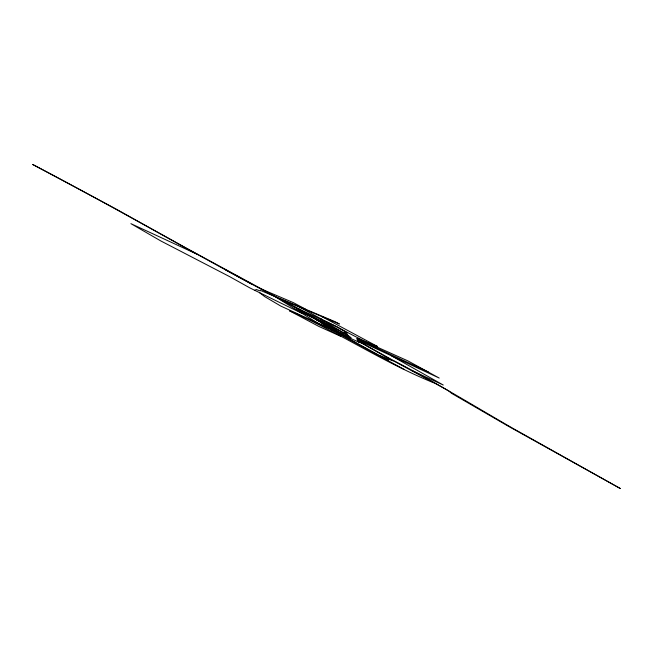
<?xml version="1.0" encoding="UTF-8"?>
<svg xmlns="http://www.w3.org/2000/svg" width="653" height="653" viewBox="0 0 653 653"><rect width="100%" height="100%" fill="white"/><g stroke="black" fill="none" stroke-linecap="round" stroke-linejoin="round"><path stroke-width="0.98" d="M197.149 254.262L130.894 223.653L160.785 240.933L229.652 276.643L249.789 287.867L254.67 290.291L256.384 289.532L260.074 290.903L260.474 290.422L275.166 296.65L330.532 326.141M356.889 338.785L358.579 338.785L407.839 360.856L439.216 378.046L359.983 341.184L356.889 338.785L428.499 372.063M337.446 332.426L379.515 355.51L394.469 361.37L441.24 386.698L448.595 390.878L451.68 393.4L508.148 426.123L620.35 488.55L512.654 428.213C472.666 405.129 433.494 381.066 392.38 359.974L366.17 345.421L359.983 341.184M384.078 358.505L388.576 360.309L379.515 355.51M433.576 382.74C383.678 362.537 338.752 332.255 289.475 310.779L318.844 326.427L340.376 336.132M293.377 306.388L337.201 327.039L347.429 333.177L344.327 332.516L351.126 337.764L317.007 322.655L275.166 296.65C193.819 253.511 114.283 207.042 32.65 164.45L115.148 208.536L185.836 247.871L276.252 296.911L335.079 321.684L339.429 324.027L279.59 298.699L297.156 308.126M321.945 316.615L377.63 346.539C357.313 339.078 339.372 327.031 319.619 318.427L348.253 335.593M260.751 288.765L293.466 302.69L306.045 309.457M320.199 320.827L322.941 322.011M315.554 322.533L359.305 342.343L357.599 340.85M317.007 322.655L280.945 306.151L264.775 296.674L259.502 292.65M411.619 370.447L443.265 385.033L391.588 355.885M310.289 316.199L322.68 321.986L345.429 334.026M297.629 308.681L298.348 309.71C313.358 317.856 328.018 326.516 343.233 334.238M363.525 343.698L357.289 340.67L392.526 360.611M295.189 309.163L312.787 317.742M315.726 319.284L320.868 321.79L318.248 320.182M326.353 324.639L331.463 327.129M327.692 325.455L332.801 327.953M329.03 326.28L334.148 328.777M254.67 290.291L301.759 313.26M330.377 327.104L335.503 329.61M252.05 284.341L225.326 269.746M308.175 314.901L315.652 318.705M358.35 341.413L361.966 343.307M404.183 369.435L330.598 329.324M299.678 307.171L322.688 319.733M298.723 308.845L304.225 312.093M325.055 323.504L331.242 327.3L319.211 321.431L313.122 317.685L327.235 324.541L320.86 321.26L322.166 322.068M321.309 321.676L327.463 325.455M321.545 323.137L329.773 328.206M330.124 326.312L325.031 323.823L336.866 330.442L330.124 326.312"/></g></svg>
